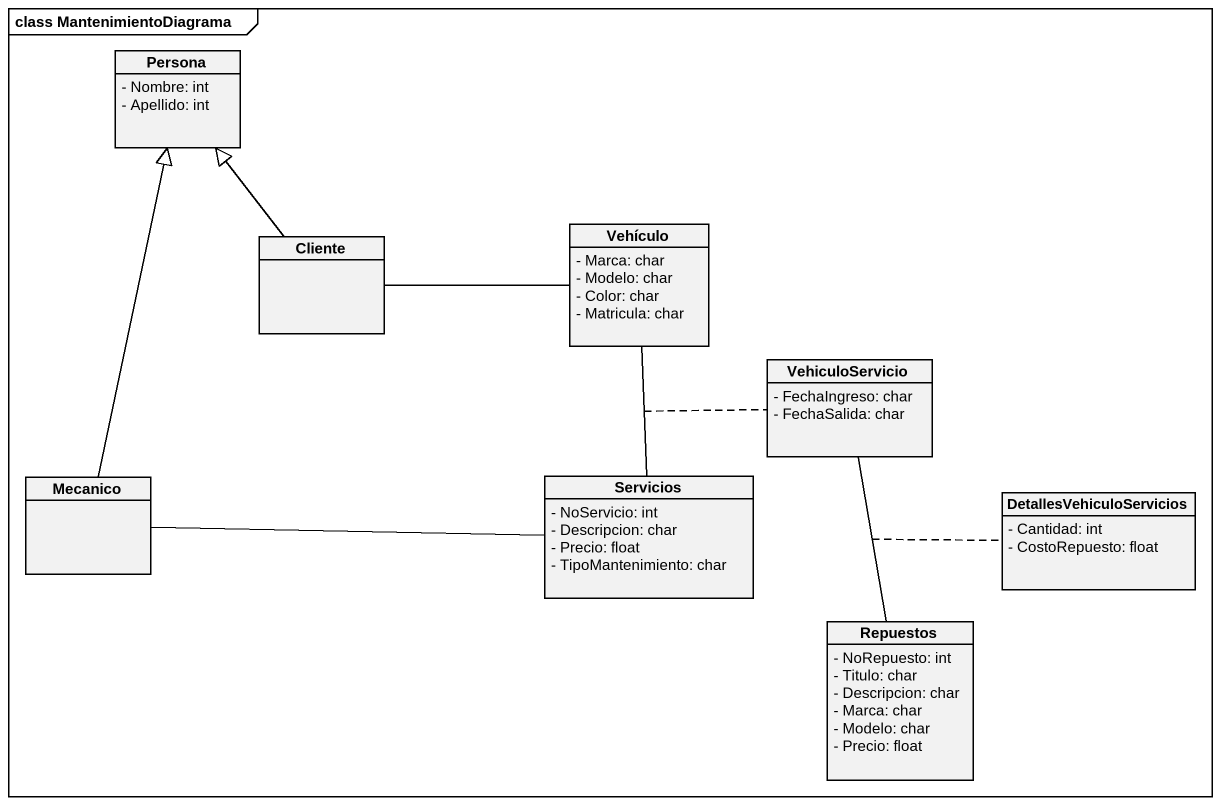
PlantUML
@startuml
mainframe class MantenimientoDiagrama
hide circle
hide empty members
skinparam classAttributeIconSize 0
class Persona {
  - Nombre: int
  - Apellido: int
}
class Cliente
class Vehículo {
  - Marca: char
  - Modelo: char
  - Color: char
  - Matricula: char
}
class VehiculoServicio {
  - FechaIngreso: char
  - FechaSalida: char
}
class Mecanico
class Servicios {
  - NoServicio: int
  - Descripcion: char
  - Precio: float
  - TipoMantenimiento: char
}
class DetallesVehiculoServicios {
  - Cantidad: int
  - CostoRepuesto: float
}
class Repuestos {
  - NoRepuesto: int
  - Titulo: char
  - Descripcion: char
  - Marca: char
  - Modelo: char
  - Precio: float
}
Cliente -up-|> Persona
Cliente -right- Vehículo
Vehículo -- Servicios
(Vehículo, Servicios) .. VehiculoServicio
Mecanico -up-|> Persona
Mecanico -right- Servicios
Repuestos -up- VehiculoServicio
(Repuestos, VehiculoServicio) .. DetallesVehiculoServicios
@enduml
